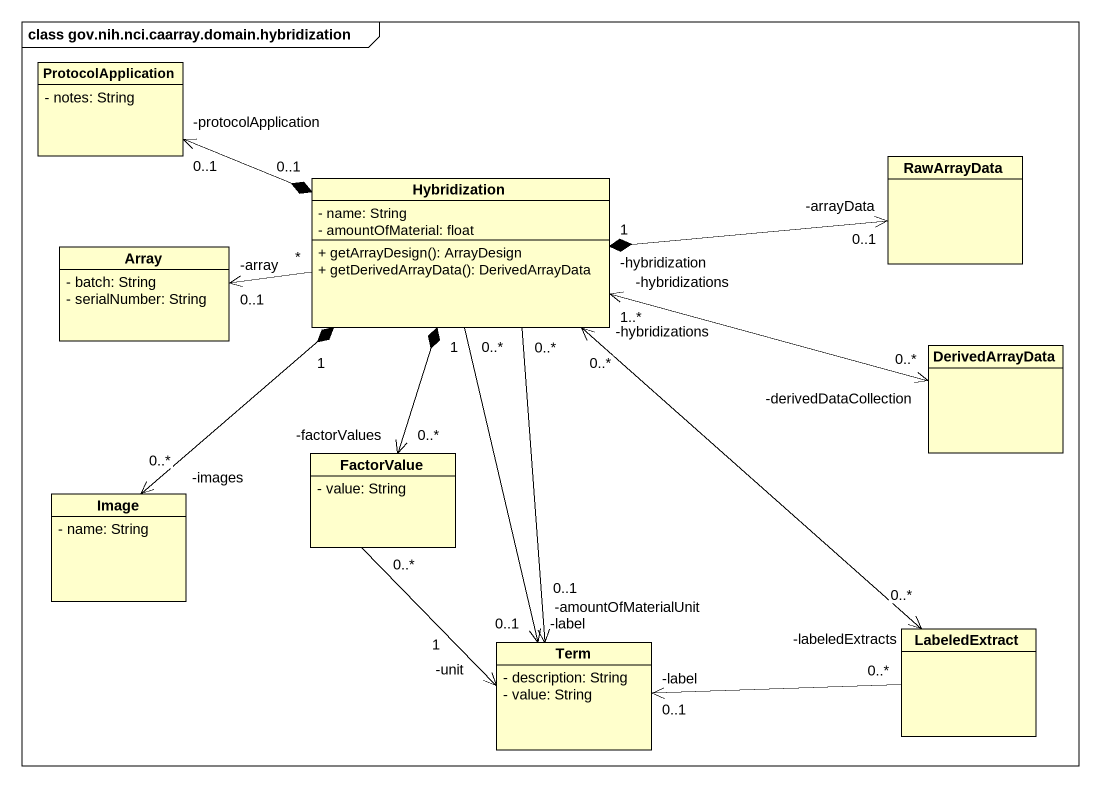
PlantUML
@startuml
mainframe class gov.nih.nci.caarray.domain.hybridization
hide circle
hide empty members
skinparam classAttributeIconSize 0
class ProtocolApplication {
  - notes: String
}
class Hybridization {
  - name: String
  - amountOfMaterial: float
  + getArrayDesign(): ArrayDesign
  + getDerivedArrayData(): DerivedArrayData
}
class RawArrayData
class Array {
  - batch: String
  - serialNumber: String
}
class DerivedArrayData
class Image {
  - name: String
}
class FactorValue {
  - value: String
}
class Term {
  - description: String
  - value: String
}
class LabeledExtract
Hybridization "0..1" *-left-> "-protocolApplication\n0..1" ProtocolApplication
Hybridization "-hybridization\n1" *-right-> "-arrayData\n0..1" RawArrayData
Hybridization "*" -left-> "-array\n0..1" Array
Hybridization "-hybridizations\n1..*" <-right-> "-derivedDataCollection\n0..*" DerivedArrayData
Hybridization "1" *--> "-images\n0..*" Image
Hybridization "1" *--> "-factorValues\n0..*" FactorValue
Hybridization "0..*" --> "-label\n0..1" Term
Hybridization "0..*" --> "-amountOfMaterialUnit\n0..1" Term
Hybridization "-hybridizations\n0..*" <--> "-labeledExtracts\n0..*" LabeledExtract
FactorValue "0..*" --> "-unit\n1" Term
LabeledExtract "0..*" -left-> "-label\n0..1" Term
@enduml
